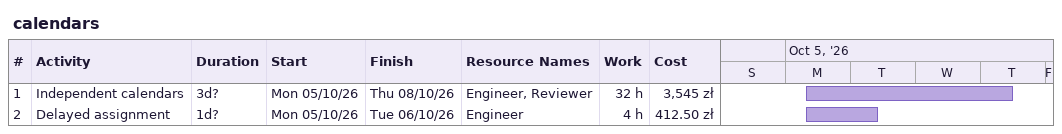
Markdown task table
calendars

| ID | Task | Duration | Start | Finish | Resources | Work (h) | Cost (zł) |
|---|---|---|---|---|---|---|---|
| 1 | Independent calendars | 3d? | 2026-10-05 | 2026-10-08 | Engineer, Reviewer | 32 | 3545 |
| 2 | Delayed assignment | 1d? | 2026-10-05 | 2026-10-06 | Engineer | 4 | 412.50 |
